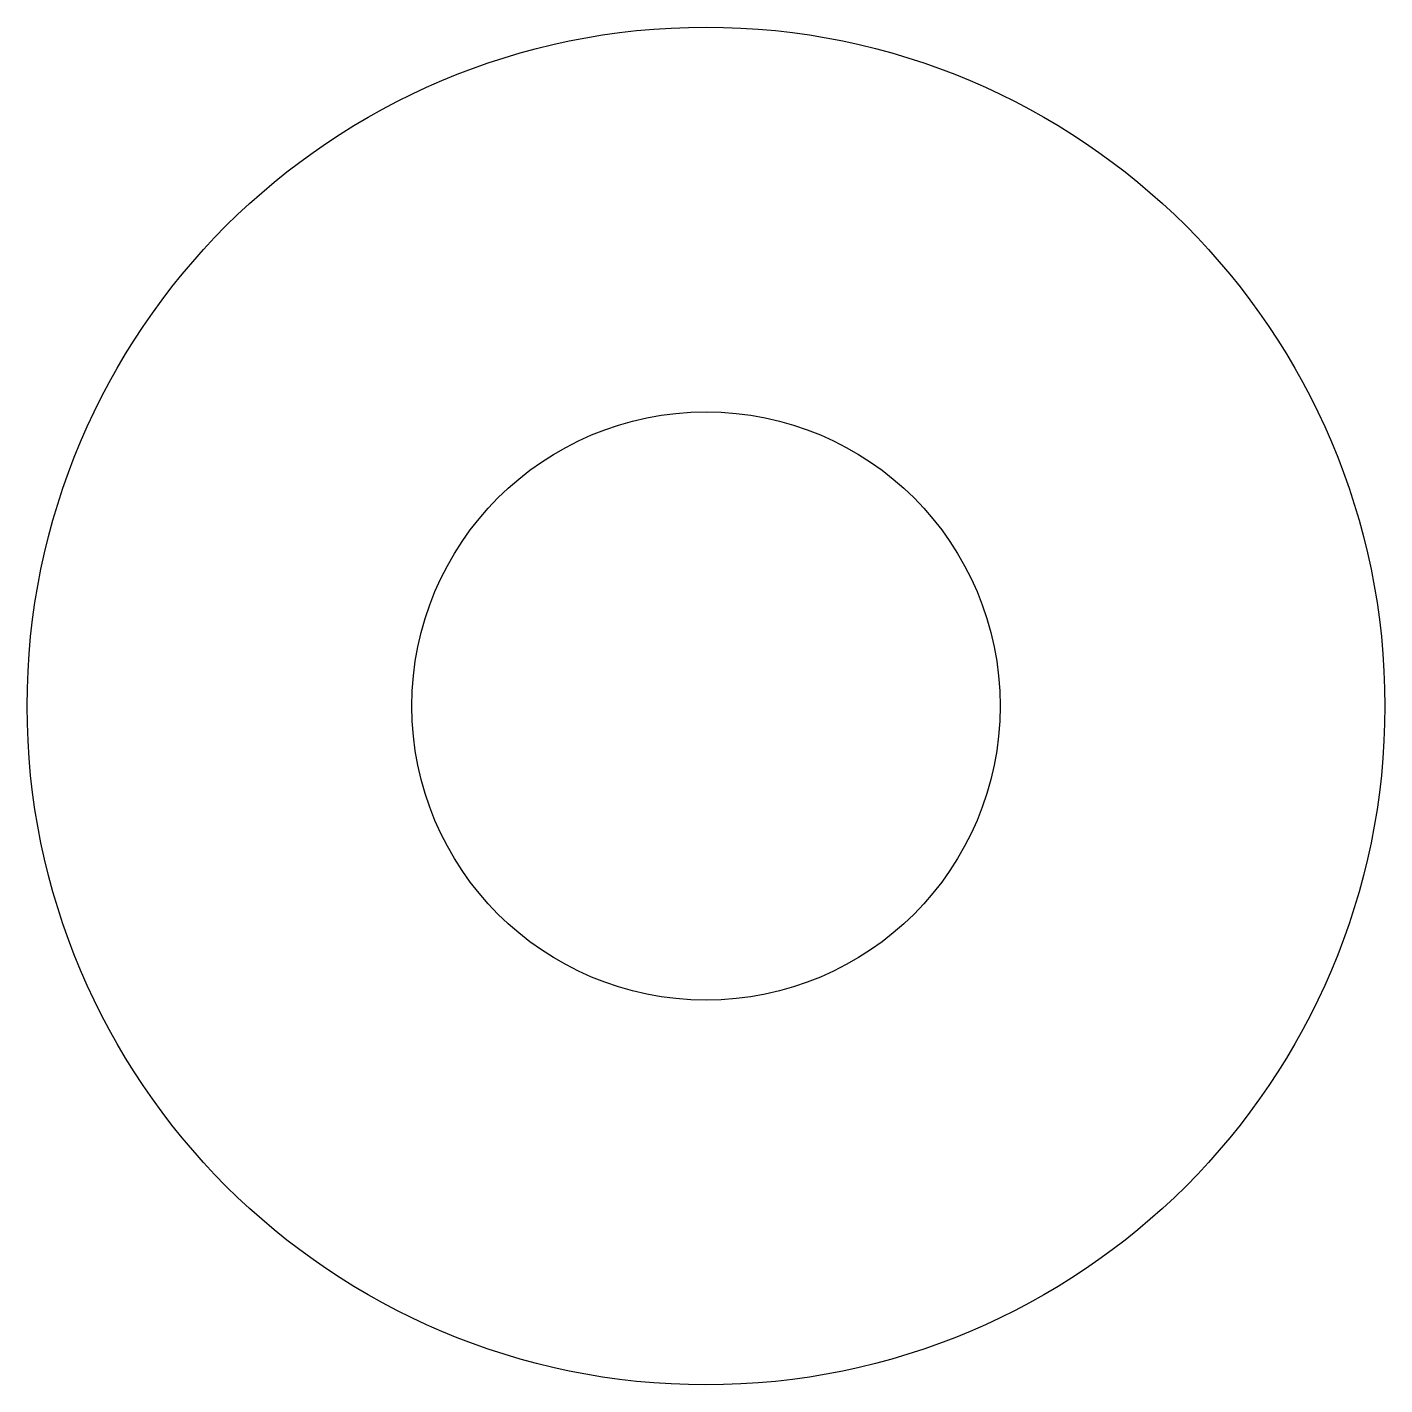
# Model space of a CAD drawing. Extents: x -7.5 to 7.5, y -7.5 to 7.5.
import ezdxf

# ---------------------------------------------------------------- set-up
doc = ezdxf.new("R2010")
doc.units = 0
doc.layers.get('0').update_dxf_attribs({"linetype": 'continuous'})

# ---------------------------------------------------------------- blocks, each defined once
blk = doc.blocks.new('BODY')
at = {"color": 0}
for radius in [7.5, 3.25]:
    blk.add_circle((0, 0), radius, dxfattribs=at)

msp = doc.modelspace()

# ---------------------------------------------------------------- block references
at = {"color": 0}
msp.add_blockref('BODY', (0, 0), dxfattribs=at)

doc.saveas('drawing.dxf')
